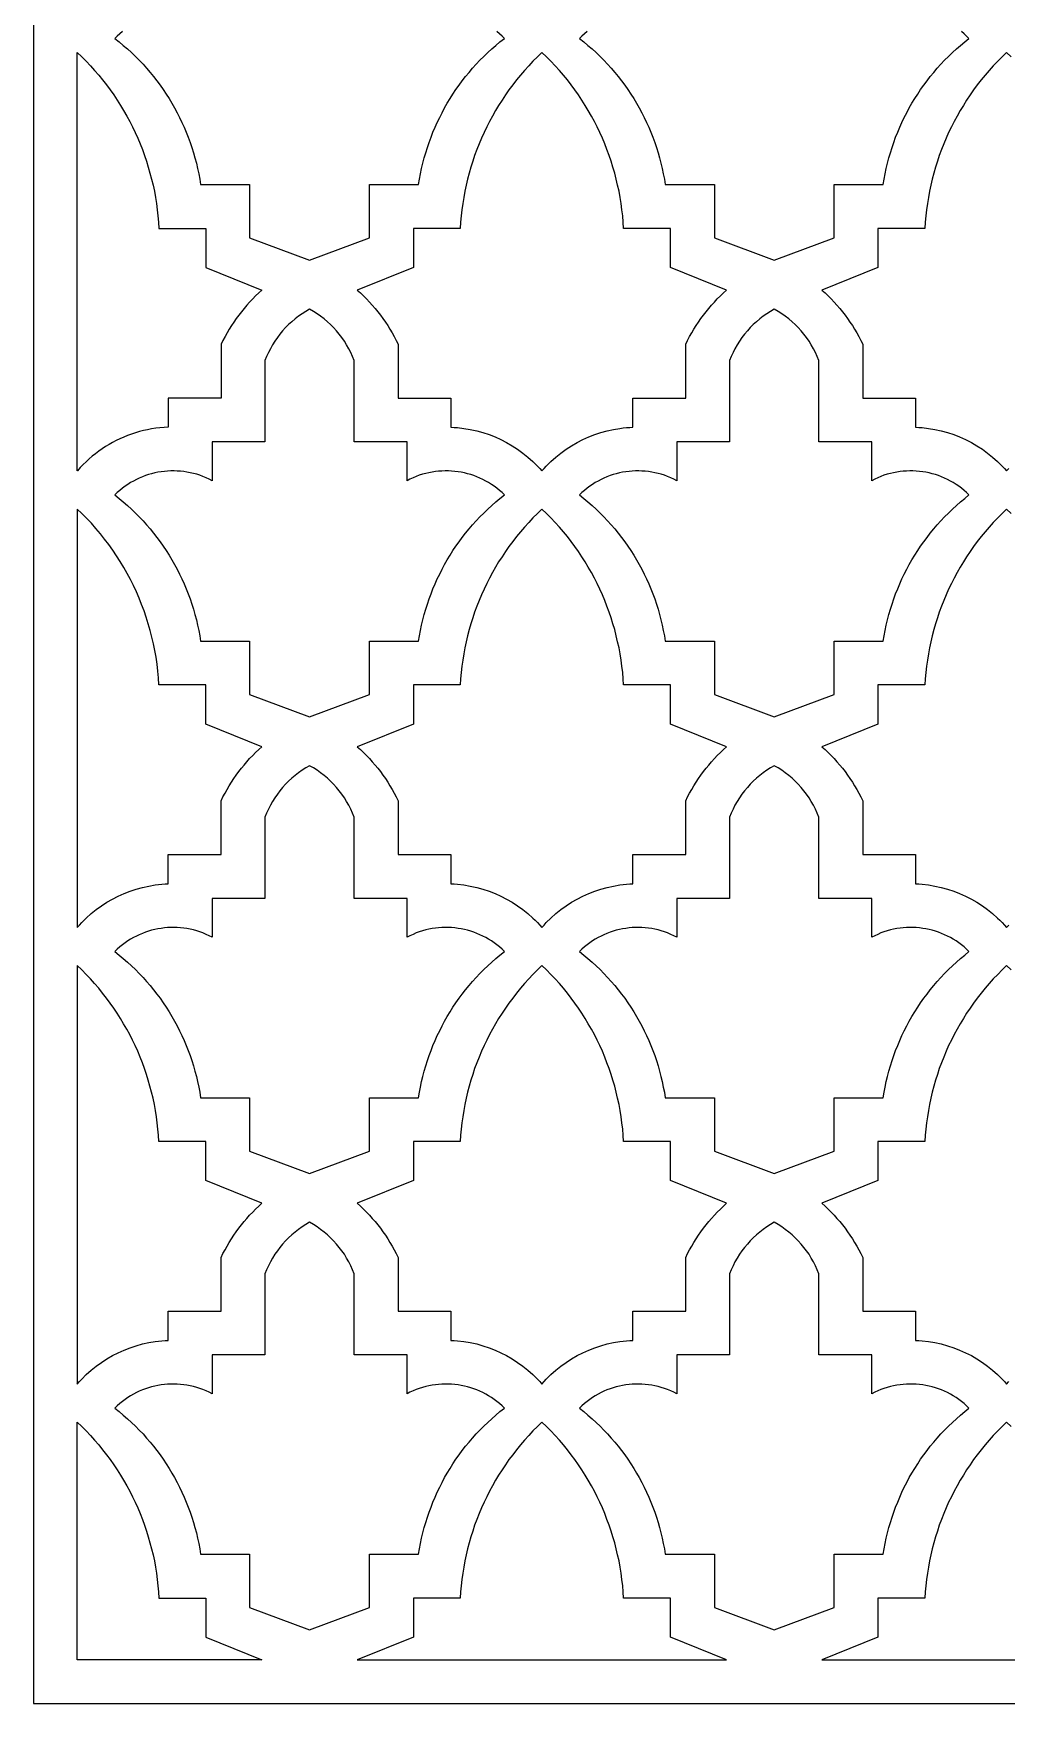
# Model space of a CAD drawing. Extents: x -87 to 87, y -146 to 146.
# Drawn here: x -86.5 to 0, y -145.8 to 2.7 of the extents above; entities that cross this region are included whole.
import ezdxf

# ---------------------------------------------------------------- set-up
doc = ezdxf.new("R2010")
doc.units = 0
doc.layers.get('0').update_dxf_attribs({"linetype": 'CONTINUOUS'})
doc.layers.add('COUCHE_1', color=18, linetype='CONTINUOUS')

msp = doc.modelspace()

# ---------------------------------------------------------------- linework, layer by layer
msp.add_lwpolyline([(-86.5, -145.85), (86.5, -145.85), (86.5, 145.85), (-86.5, 145.85)], close=True)
at = {"layer": 'COUCHE_1'}
for points in [[(-78.59, 2.86), (-78.83, 2.67), (-79.05, 2.47), (-79.27, 2.26), (-78.88, 1.95), (-78.51, 1.64), (-78.14, 1.32), (-77.78, 0.99), (-77.44, 0.65), (-77.1, 0.31), (-76.76, -0.04), (-76.44, -0.4), (-76.13, -0.77), (-75.82, -1.14), (-75.53, -1.52), (-75.24, -1.9), (-74.97, -2.3), (-74.7, -2.7), (-74.44, -3.1), (-74.2, -3.51), (-73.96, -3.93), (-73.73, -4.35), (-73.51, -4.78), (-73.31, -5.21), (-73.11, -5.65), (-72.92, -6.09), (-72.74, -6.54), (-72.58, -6.99), (-72.42, -7.45), (-72.28, -7.91), (-72.14, -8.37), (-72.02, -8.84), (-71.91, -9.31), (-71.81, -9.79), (-71.72, -10.27), (-71.64, -10.75), (-67.28, -10.75), (-67.28, -15.49), (-61.95, -17.48), (-56.63, -15.49), (-56.63, -10.75), (-52.27, -10.75), (-52.19, -10.27), (-52.1, -9.79), (-52, -9.31), (-51.89, -8.84), (-51.76, -8.37), (-51.63, -7.91), (-51.48, -7.45), (-51.33, -6.99), (-51.16, -6.54), (-50.99, -6.09), (-50.8, -5.65), (-50.6, -5.21), (-50.39, -4.78), (-50.18, -4.35), (-49.95, -3.93), (-49.71, -3.51), (-49.46, -3.1), (-49.21, -2.7), (-48.94, -2.3), (-48.66, -1.9), (-48.38, -1.52), (-48.08, -1.14), (-47.78, -0.77), (-47.46, -0.4), (-47.14, -0.04), (-46.81, 0.31), (-46.47, 0.65), (-46.12, 0.99), (-45.76, 1.32), (-45.4, 1.64), (-45.03, 1.95), (-44.64, 2.26), (-44.85, 2.47), (-45.08, 2.67), (-45.31, 2.86)], [(-37.29, 2.86), (-37.52, 2.67), (-37.75, 2.47), (-37.97, 2.26), (-37.58, 1.95), (-37.21, 1.64), (-36.84, 1.32), (-36.48, 0.99), (-36.13, 0.65), (-35.79, 0.31), (-35.46, -0.04), (-35.14, -0.4), (-34.83, -0.77), (-34.52, -1.14), (-34.23, -1.52), (-33.94, -1.9), (-33.67, -2.3), (-33.4, -2.7), (-33.14, -3.1), (-32.89, -3.51), (-32.66, -3.93), (-32.43, -4.35), (-32.21, -4.78), (-32, -5.21), (-31.81, -5.65), (-31.62, -6.09), (-31.44, -6.54), (-31.28, -6.99), (-31.12, -7.45), (-30.98, -7.91), (-30.84, -8.37), (-30.72, -8.84), (-30.61, -9.31), (-30.51, -9.79), (-30.42, -10.27), (-30.34, -10.75), (-25.97, -10.75), (-25.97, -15.49), (-20.65, -17.48), (-15.33, -15.49), (-15.33, -10.75), (-10.96, -10.75), (-10.89, -10.27), (-10.8, -9.79), (-10.7, -9.31), (-10.58, -8.84), (-10.46, -8.37), (-10.33, -7.91), (-10.18, -7.45), (-10.03, -6.99), (-9.86, -6.54), (-9.68, -6.09), (-9.5, -5.65), (-9.3, -5.21), (-9.09, -4.78), (-8.87, -4.35), (-8.65, -3.93), (-8.41, -3.51), (-8.16, -3.1), (-7.9, -2.7), (-7.64, -2.3), (-7.36, -1.9), (-7.07, -1.52), (-6.78, -1.14), (-6.48, -0.77), (-6.16, -0.4), (-5.84, -0.04), (-5.51, 0.31), (-5.17, 0.65), (-4.82, 0.99), (-4.46, 1.32), (-4.1, 1.64), (-3.72, 1.95), (-3.34, 2.26), (-3.55, 2.47), (-3.78, 2.67), (-4.01, 2.86)], [(0.4, 0.62), (0, 1.01), (-0.4, 0.62), (-0.79, 0.22), (-1.18, -0.18), (-1.55, -0.59), (-1.91, -1.01), (-2.26, -1.44), (-2.6, -1.88), (-2.93, -2.32), (-3.24, -2.77), (-3.55, -3.23), (-3.84, -3.7), (-4.13, -4.17), (-4.4, -4.65), (-4.66, -5.13), (-4.91, -5.62), (-5.15, -6.12), (-5.37, -6.62), (-5.58, -7.12), (-5.79, -7.63), (-5.98, -8.15), (-6.15, -8.67), (-6.32, -9.2), (-6.47, -9.73), (-6.61, -10.26), (-6.74, -10.8), (-6.85, -11.34), (-6.95, -11.88), (-7.04, -12.43), (-7.12, -12.98), (-7.18, -13.53), (-7.23, -14.09), (-7.26, -14.64), (-11.43, -14.64), (-11.43, -18.12), (-16.41, -20.13), (-16.13, -20.38), (-15.86, -20.65), (-15.59, -20.91), (-15.33, -21.19), (-15.08, -21.47), (-14.83, -21.76), (-14.59, -22.05), (-14.36, -22.35), (-14.13, -22.66), (-13.92, -22.97), (-13.71, -23.29), (-13.51, -23.61), (-13.32, -23.94), (-13.13, -24.27), (-12.96, -24.6), (-12.79, -24.95), (-12.79, -29.73), (-8.1, -29.73), (-8.1, -32.32), (-7.8, -32.34), (-7.51, -32.36), (-6.94, -32.43), (-6.37, -32.52), (-5.8, -32.65), (-5.25, -32.8), (-4.7, -32.98), (-4.17, -33.19), (-3.64, -33.42), (-3.13, -33.69), (-2.64, -33.97), (-2.15, -34.29), (-1.69, -34.62), (-1.24, -34.99), (-0.81, -35.37), (-0.6, -35.57), (-0.39, -35.78), (-0.19, -35.99), (0, -36.21), (0.19, -35.99)], [(0.4, -39.99), (0, -39.6), (-0.4, -39.99), (-0.79, -40.38), (-1.18, -40.79), (-1.55, -41.2), (-1.91, -41.62), (-2.26, -42.05), (-2.6, -42.49), (-2.93, -42.93), (-3.24, -43.38), (-3.55, -43.84), (-3.84, -44.31), (-4.13, -44.78), (-4.4, -45.26), (-4.66, -45.74), (-4.91, -46.23), (-5.15, -46.72), (-5.37, -47.23), (-5.58, -47.73), (-5.79, -48.24), (-5.98, -48.76), (-6.15, -49.28), (-6.32, -49.81), (-6.47, -50.33), (-6.61, -50.87), (-6.74, -51.41), (-6.85, -51.95), (-6.95, -52.49), (-7.04, -53.04), (-7.12, -53.59), (-7.18, -54.14), (-7.23, -54.7), (-7.26, -55.25), (-11.43, -55.25), (-11.43, -58.73), (-16.41, -60.74), (-16.13, -60.99), (-15.86, -61.25), (-15.59, -61.52), (-15.33, -61.8), (-15.08, -62.08), (-14.83, -62.37), (-14.59, -62.66), (-14.36, -62.96), (-14.13, -63.27), (-13.92, -63.58), (-13.71, -63.9), (-13.51, -64.22), (-13.32, -64.54), (-13.13, -64.88), (-12.96, -65.21), (-12.79, -65.55), (-12.79, -70.34), (-8.1, -70.34), (-8.1, -72.93), (-7.8, -72.94), (-7.51, -72.97), (-6.94, -73.03), (-6.37, -73.13), (-5.8, -73.26), (-5.25, -73.41), (-4.7, -73.59), (-4.17, -73.8), (-3.64, -74.03), (-3.13, -74.29), (-2.64, -74.58), (-2.15, -74.9), (-1.69, -75.23), (-1.24, -75.59), (-0.81, -75.98), (-0.6, -76.18), (-0.39, -76.39), (-0.19, -76.6), (0, -76.82), (0.19, -76.6)], [(0.4, -80.6), (0, -80.21), (-0.4, -80.6), (-0.79, -80.99), (-1.18, -81.4), (-1.55, -81.81), (-1.91, -82.23), (-2.26, -82.66), (-2.6, -83.1), (-2.93, -83.54), (-3.24, -83.99), (-3.55, -84.45), (-3.84, -84.91), (-4.13, -85.39), (-4.4, -85.86), (-4.66, -86.35), (-4.91, -86.84), (-5.15, -87.33), (-5.37, -87.83), (-5.58, -88.34), (-5.79, -88.85), (-5.98, -89.37), (-6.15, -89.89), (-6.32, -90.41), (-6.47, -90.94), (-6.61, -91.48), (-6.74, -92.01), (-6.85, -92.55), (-6.95, -93.1), (-7.04, -93.65), (-7.12, -94.2), (-7.18, -94.75), (-7.23, -95.3), (-7.26, -95.86), (-11.43, -95.86), (-11.43, -99.33), (-16.41, -101.34), (-16.13, -101.6), (-15.86, -101.86), (-15.59, -102.13), (-15.33, -102.41), (-15.08, -102.69), (-14.83, -102.98), (-14.59, -103.27), (-14.36, -103.57), (-14.13, -103.88), (-13.92, -104.19), (-13.71, -104.5), (-13.51, -104.83), (-13.32, -105.15), (-13.13, -105.49), (-12.96, -105.82), (-12.79, -106.16), (-12.79, -110.94), (-8.1, -110.94), (-8.1, -113.54), (-7.8, -113.55), (-7.51, -113.58), (-6.94, -113.64), (-6.37, -113.74), (-5.8, -113.86), (-5.25, -114.02), (-4.7, -114.2), (-4.17, -114.41), (-3.64, -114.64), (-3.13, -114.9), (-2.64, -115.19), (-2.15, -115.5), (-1.69, -115.84), (-1.24, -116.2), (-0.81, -116.59), (-0.6, -116.79), (-0.39, -117), (-0.19, -117.21), (0, -117.43), (0.19, -117.21)], [(0.4, -121.21), (0, -120.82), (-0.4, -121.21), (-0.79, -121.6), (-1.18, -122.01), (-1.55, -122.42), (-1.91, -122.84), (-2.26, -123.27), (-2.6, -123.71), (-2.93, -124.15), (-3.24, -124.6), (-3.55, -125.06), (-3.84, -125.52), (-4.13, -125.99), (-4.4, -126.47), (-4.66, -126.96), (-4.91, -127.45), (-5.15, -127.94), (-5.37, -128.44), (-5.58, -128.95), (-5.79, -129.46), (-5.98, -129.98), (-6.15, -130.5), (-6.32, -131.02), (-6.47, -131.55), (-6.61, -132.09), (-6.74, -132.62), (-6.85, -133.16), (-6.95, -133.71), (-7.04, -134.25), (-7.12, -134.8), (-7.18, -135.36), (-7.23, -135.91), (-7.26, -136.47), (-11.43, -136.47), (-11.43, -139.94), (-16.41, -141.95), (16.41, -141.95)]]:
    msp.add_lwpolyline(points, dxfattribs=at)
for points in [[(-82.6, 1.01), (-82.6, 1.01), (-82.2, 0.62), (-81.81, 0.22), (-81.43, -0.18), (-81.06, -0.59), (-80.7, -1.01), (-80.35, -1.44), (-80.01, -1.88), (-79.68, -2.32), (-79.36, -2.77), (-79.06, -3.23), (-78.76, -3.7), (-78.48, -4.17), (-78.21, -4.65), (-77.94, -5.13), (-77.7, -5.62), (-77.46, -6.12), (-77.23, -6.62), (-77.02, -7.12), (-76.82, -7.63), (-76.63, -8.15), (-76.45, -8.67), (-76.29, -9.2), (-76.14, -9.73), (-76, -10.26), (-75.87, -10.8), (-75.75, -11.34), (-75.65, -11.88), (-75.56, -12.43), (-75.49, -12.98), (-75.43, -13.53), (-75.38, -14.09), (-75.34, -14.64), (-71.17, -14.64), (-71.17, -18.12), (-66.19, -20.13), (-66.47, -20.38), (-66.75, -20.65), (-67.01, -20.91), (-67.28, -21.19), (-67.53, -21.47), (-67.78, -21.76), (-68.01, -22.05), (-68.25, -22.35), (-68.47, -22.66), (-68.69, -22.97), (-68.9, -23.29), (-69.1, -23.61), (-69.29, -23.94), (-69.47, -24.27), (-69.65, -24.6), (-69.82, -24.95), (-69.82, -29.73), (-74.51, -29.73), (-74.51, -32.32), (-74.89, -32.34), (-75.26, -32.37), (-75.63, -32.42), (-76, -32.48), (-76.36, -32.55), (-76.73, -32.63), (-77.08, -32.72), (-77.44, -32.82), (-77.79, -32.94), (-78.13, -33.07), (-78.47, -33.2), (-78.81, -33.35), (-79.14, -33.51), (-79.46, -33.68), (-79.78, -33.86), (-80.09, -34.05), (-80.4, -34.25), (-80.7, -34.46), (-80.99, -34.68), (-81.28, -34.91), (-81.55, -35.15), (-81.82, -35.4), (-82.09, -35.65), (-82.34, -35.92), (-82.59, -36.19), (-82.6, -36.21), (-82.6, 1.01)], [(-49.4, -32.32), (-49.11, -32.34), (-48.82, -32.36), (-48.24, -32.43), (-47.67, -32.52), (-47.1, -32.65), (-46.55, -32.8), (-46, -32.98), (-45.47, -33.19), (-44.95, -33.42), (-44.44, -33.69), (-43.94, -33.97), (-43.46, -34.29), (-42.99, -34.62), (-42.54, -34.99), (-42.11, -35.37), (-41.9, -35.57), (-41.7, -35.78), (-41.5, -35.99), (-41.3, -36.21), (-41.11, -35.99), (-40.91, -35.78), (-40.5, -35.37), (-40.06, -34.99), (-39.61, -34.62), (-39.15, -34.29), (-38.67, -33.97), (-38.17, -33.69), (-37.66, -33.42), (-37.14, -33.19), (-36.6, -32.98), (-36.06, -32.8), (-35.5, -32.65), (-34.94, -32.52), (-34.37, -32.43), (-34.08, -32.39), (-33.79, -32.36), (-33.5, -32.34), (-33.21, -32.32), (-33.21, -29.73), (-28.51, -29.73), (-28.51, -24.95), (-28.35, -24.6), (-28.17, -24.27), (-27.99, -23.94), (-27.79, -23.61), (-27.59, -23.29), (-27.38, -22.97), (-27.17, -22.66), (-26.94, -22.35), (-26.71, -22.05), (-26.47, -21.76), (-26.23, -21.47), (-25.97, -21.19), (-25.71, -20.91), (-25.44, -20.65), (-25.17, -20.38), (-24.89, -20.13), (-29.87, -18.12), (-29.87, -14.64), (-34.04, -14.64), (-34.07, -14.09), (-34.12, -13.53), (-34.19, -12.98), (-34.26, -12.43), (-34.35, -11.88), (-34.45, -11.34), (-34.57, -10.8), (-34.69, -10.26), (-34.83, -9.73), (-34.99, -9.2), (-35.15, -8.67), (-35.33, -8.15), (-35.52, -7.63), (-35.72, -7.12), (-35.93, -6.62), (-36.16, -6.12), (-36.39, -5.62), (-36.64, -5.13), (-36.9, -4.65), (-37.18, -4.17), (-37.46, -3.7), (-37.75, -3.23), (-38.06, -2.77), (-38.38, -2.32), (-38.7, -1.88), (-39.04, -1.44), (-39.39, -1.01), (-39.75, -0.59), (-40.13, -0.18), (-40.51, 0.22), (-40.9, 0.62), (-41.3, 1.01), (-41.7, 0.62), (-42.1, 0.22), (-42.48, -0.18), (-42.85, -0.59), (-43.21, -1.01), (-43.56, -1.44), (-43.9, -1.88), (-44.23, -2.32), (-44.55, -2.77), (-44.85, -3.23), (-45.15, -3.7), (-45.43, -4.17), (-45.7, -4.65), (-45.96, -5.13), (-46.21, -5.62), (-46.45, -6.12), (-46.67, -6.62), (-46.89, -7.12), (-47.09, -7.63), (-47.28, -8.15), (-47.45, -8.67), (-47.62, -9.2), (-47.77, -9.73), (-47.91, -10.26), (-48.04, -10.8), (-48.15, -11.34), (-48.25, -11.88), (-48.34, -12.43), (-48.42, -12.98), (-48.48, -13.53), (-48.53, -14.09), (-48.57, -14.64), (-52.73, -14.64), (-52.73, -18.12), (-57.72, -20.13), (-57.43, -20.38), (-57.16, -20.65), (-56.89, -20.91), (-56.63, -21.19), (-56.38, -21.47), (-56.13, -21.76), (-55.89, -22.05), (-55.66, -22.35), (-55.44, -22.66), (-55.22, -22.97), (-55.01, -23.29), (-54.81, -23.61), (-54.62, -23.94), (-54.43, -24.27), (-54.26, -24.6), (-54.09, -24.95), (-54.09, -29.73), (-49.4, -29.73)], [(-71.64, -51.36), (-67.28, -51.36), (-67.28, -56.1), (-61.95, -58.09), (-56.63, -56.1), (-56.63, -51.36), (-52.27, -51.36), (-52.19, -50.88), (-52.1, -50.4), (-52, -49.92), (-51.89, -49.45), (-51.76, -48.98), (-51.63, -48.52), (-51.48, -48.06), (-51.33, -47.6), (-51.16, -47.15), (-50.99, -46.7), (-50.8, -46.26), (-50.6, -45.82), (-50.39, -45.39), (-50.18, -44.96), (-49.95, -44.54), (-49.71, -44.12), (-49.46, -43.71), (-49.21, -43.3), (-48.94, -42.91), (-48.66, -42.51), (-48.38, -42.13), (-48.08, -41.75), (-47.78, -41.37), (-47.46, -41.01), (-47.14, -40.65), (-46.81, -40.3), (-46.47, -39.96), (-46.12, -39.62), (-45.76, -39.29), (-45.4, -38.97), (-45.03, -38.66), (-44.64, -38.35), (-44.85, -38.14), (-45.08, -37.94), (-45.31, -37.75), (-45.55, -37.58), (-45.79, -37.41), (-46.04, -37.25), (-46.3, -37.11), (-46.56, -36.97), (-46.82, -36.85), (-47.09, -36.74), (-47.36, -36.63), (-47.63, -36.54), (-47.91, -36.46), (-48.19, -36.39), (-48.47, -36.33), (-48.76, -36.29), (-49.04, -36.25), (-49.33, -36.23), (-49.62, -36.21), (-49.91, -36.21), (-50.2, -36.22), (-50.49, -36.24), (-50.77, -36.27), (-51.06, -36.31), (-51.35, -36.37), (-51.63, -36.44), (-51.92, -36.51), (-52.2, -36.6), (-52.48, -36.7), (-52.75, -36.82), (-53.03, -36.94), (-53.29, -37.08), (-53.29, -33.62), (-57.99, -33.62), (-57.99, -26.4), (-58.13, -26.04), (-58.29, -25.69), (-58.47, -25.34), (-58.66, -25), (-58.86, -24.68), (-59.08, -24.36), (-59.31, -24.05), (-59.56, -23.76), (-59.82, -23.47), (-60.09, -23.2), (-60.37, -22.94), (-60.67, -22.69), (-60.97, -22.45), (-61.29, -22.23), (-61.62, -22.02), (-61.95, -21.83), (-62.29, -22.02), (-62.62, -22.23), (-62.93, -22.45), (-63.24, -22.69), (-63.54, -22.94), (-63.82, -23.2), (-64.09, -23.47), (-64.35, -23.76), (-64.59, -24.05), (-64.82, -24.36), (-65.04, -24.68), (-65.25, -25), (-65.44, -25.34), (-65.61, -25.69), (-65.77, -26.04), (-65.92, -26.4), (-65.92, -33.62), (-70.61, -33.62), (-70.61, -37.08), (-70.88, -36.94), (-71.15, -36.82), (-71.43, -36.7), (-71.71, -36.6), (-71.99, -36.51), (-72.27, -36.44), (-72.56, -36.37), (-72.85, -36.31), (-73.13, -36.27), (-73.42, -36.24), (-73.71, -36.22), (-74, -36.21), (-74.29, -36.21), (-74.58, -36.23), (-74.86, -36.25), (-75.15, -36.29), (-75.43, -36.33), (-75.72, -36.39), (-76, -36.46), (-76.27, -36.54), (-76.55, -36.63), (-76.82, -36.74), (-77.09, -36.85), (-77.35, -36.97), (-77.61, -37.11), (-77.86, -37.25), (-78.11, -37.41), (-78.36, -37.58), (-78.59, -37.75), (-78.83, -37.94), (-79.05, -38.14), (-79.27, -38.35), (-78.88, -38.66), (-78.51, -38.97), (-78.14, -39.29), (-77.78, -39.62), (-77.44, -39.96), (-77.1, -40.3), (-76.76, -40.65), (-76.44, -41.01), (-76.13, -41.37), (-75.82, -41.75), (-75.53, -42.13), (-75.24, -42.51), (-74.97, -42.91), (-74.7, -43.3), (-74.44, -43.71), (-74.2, -44.12), (-73.96, -44.54), (-73.73, -44.96), (-73.51, -45.39), (-73.31, -45.82), (-73.11, -46.26), (-72.92, -46.7), (-72.74, -47.15), (-72.58, -47.6), (-72.42, -48.06), (-72.28, -48.52), (-72.14, -48.98), (-72.02, -49.45), (-71.91, -49.92), (-71.81, -50.4), (-71.72, -50.88)], [(-30.34, -51.36), (-25.97, -51.36), (-25.97, -56.1), (-20.65, -58.09), (-15.33, -56.1), (-15.33, -51.36), (-10.96, -51.36), (-10.89, -50.88), (-10.8, -50.4), (-10.7, -49.92), (-10.58, -49.45), (-10.46, -48.98), (-10.33, -48.52), (-10.18, -48.06), (-10.03, -47.6), (-9.86, -47.15), (-9.68, -46.7), (-9.5, -46.26), (-9.3, -45.82), (-9.09, -45.39), (-8.87, -44.96), (-8.65, -44.54), (-8.41, -44.12), (-8.16, -43.71), (-7.9, -43.3), (-7.64, -42.91), (-7.36, -42.51), (-7.07, -42.13), (-6.78, -41.75), (-6.48, -41.37), (-6.16, -41.01), (-5.84, -40.65), (-5.51, -40.3), (-5.17, -39.96), (-4.82, -39.62), (-4.46, -39.29), (-4.1, -38.97), (-3.72, -38.66), (-3.34, -38.35), (-3.55, -38.14), (-3.78, -37.94), (-4.01, -37.75), (-4.25, -37.58), (-4.49, -37.41), (-4.74, -37.25), (-4.99, -37.11), (-5.25, -36.97), (-5.52, -36.85), (-5.78, -36.74), (-6.06, -36.63), (-6.33, -36.54), (-6.61, -36.46), (-6.89, -36.39), (-7.17, -36.33), (-7.45, -36.29), (-7.74, -36.25), (-8.03, -36.23), (-8.32, -36.21), (-8.61, -36.21), (-8.89, -36.22), (-9.18, -36.24), (-9.47, -36.27), (-9.76, -36.31), (-10.05, -36.37), (-10.33, -36.44), (-10.61, -36.51), (-10.9, -36.6), (-11.17, -36.7), (-11.45, -36.82), (-11.72, -36.94), (-11.99, -37.08), (-11.99, -33.62), (-16.68, -33.62), (-16.68, -26.4), (-16.83, -26.04), (-16.99, -25.69), (-17.17, -25.34), (-17.36, -25), (-17.56, -24.68), (-17.78, -24.36), (-18.01, -24.05), (-18.26, -23.76), (-18.52, -23.47), (-18.79, -23.2), (-19.07, -22.94), (-19.36, -22.69), (-19.67, -22.45), (-19.99, -22.23), (-20.31, -22.02), (-20.65, -21.83), (-20.99, -22.02), (-21.32, -22.23), (-21.63, -22.45), (-21.94, -22.69), (-22.23, -22.94), (-22.52, -23.2), (-22.79, -23.47), (-23.04, -23.76), (-23.29, -24.05), (-23.52, -24.36), (-23.74, -24.68), (-23.95, -25), (-24.14, -25.34), (-24.31, -25.69), (-24.47, -26.04), (-24.62, -26.4), (-24.62, -33.62), (-29.31, -33.62), (-29.31, -37.08), (-29.58, -36.94), (-29.85, -36.82), (-30.13, -36.7), (-30.41, -36.6), (-30.69, -36.51), (-30.97, -36.44), (-31.26, -36.37), (-31.54, -36.31), (-31.83, -36.27), (-32.12, -36.24), (-32.41, -36.22), (-32.7, -36.21), (-32.99, -36.21), (-33.27, -36.23), (-33.56, -36.25), (-33.85, -36.29), (-34.13, -36.33), (-34.41, -36.39), (-34.69, -36.46), (-34.97, -36.54), (-35.25, -36.63), (-35.52, -36.74), (-35.79, -36.85), (-36.05, -36.97), (-36.31, -37.11), (-36.56, -37.25), (-36.81, -37.41), (-37.05, -37.58), (-37.29, -37.75), (-37.52, -37.94), (-37.75, -38.14), (-37.97, -38.35), (-37.58, -38.66), (-37.21, -38.97), (-36.84, -39.29), (-36.48, -39.62), (-36.13, -39.96), (-35.79, -40.3), (-35.46, -40.65), (-35.14, -41.01), (-34.83, -41.37), (-34.52, -41.75), (-34.23, -42.13), (-33.94, -42.51), (-33.67, -42.91), (-33.4, -43.3), (-33.14, -43.71), (-32.89, -44.12), (-32.66, -44.54), (-32.43, -44.96), (-32.21, -45.39), (-32, -45.82), (-31.81, -46.26), (-31.62, -46.7), (-31.44, -47.15), (-31.28, -47.6), (-31.12, -48.06), (-30.98, -48.52), (-30.84, -48.98), (-30.72, -49.45), (-30.61, -49.92), (-30.51, -50.4), (-30.42, -50.88)], [(-82.6, -76.82), (-82.41, -76.6), (-82.21, -76.39), (-81.8, -75.98), (-81.37, -75.59), (-80.92, -75.23), (-80.45, -74.9), (-79.97, -74.58), (-79.47, -74.29), (-78.96, -74.03), (-78.44, -73.8), (-77.9, -73.59), (-77.36, -73.41), (-76.8, -73.26), (-76.24, -73.13), (-75.67, -73.03), (-75.38, -73), (-75.09, -72.97), (-74.8, -72.94), (-74.51, -72.93), (-74.51, -70.34), (-69.82, -70.34), (-69.82, -65.55), (-69.65, -65.21), (-69.47, -64.88), (-69.29, -64.54), (-69.1, -64.22), (-68.9, -63.9), (-68.69, -63.58), (-68.47, -63.27), (-68.25, -62.96), (-68.01, -62.66), (-67.78, -62.37), (-67.53, -62.08), (-67.28, -61.8), (-67.01, -61.52), (-66.75, -61.25), (-66.47, -60.99), (-66.19, -60.74), (-71.17, -58.73), (-71.17, -55.25), (-75.34, -55.25), (-75.38, -54.63), (-75.44, -54.02), (-75.51, -53.4), (-75.6, -52.79), (-75.71, -52.19), (-75.83, -51.59), (-75.97, -50.99), (-76.12, -50.4), (-76.29, -49.81), (-76.47, -49.23), (-76.67, -48.65), (-76.88, -48.08), (-77.11, -47.52), (-77.35, -46.96), (-77.61, -46.41), (-77.88, -45.86), (-78.17, -45.33), (-78.47, -44.8), (-78.78, -44.28), (-79.11, -43.76), (-79.45, -43.26), (-79.8, -42.76), (-80.17, -42.27), (-80.55, -41.8), (-80.95, -41.33), (-81.35, -40.87), (-81.77, -40.42), (-82.2, -39.99), (-82.6, -39.6)], [(-49.4, -72.93), (-49.11, -72.94), (-48.82, -72.97), (-48.24, -73.03), (-47.67, -73.13), (-47.1, -73.26), (-46.55, -73.41), (-46, -73.59), (-45.47, -73.8), (-44.95, -74.03), (-44.44, -74.29), (-43.94, -74.58), (-43.46, -74.9), (-42.99, -75.23), (-42.54, -75.59), (-42.11, -75.98), (-41.9, -76.18), (-41.7, -76.39), (-41.5, -76.6), (-41.3, -76.82), (-41.11, -76.6), (-40.91, -76.39), (-40.5, -75.98), (-40.06, -75.59), (-39.61, -75.23), (-39.15, -74.9), (-38.67, -74.58), (-38.17, -74.29), (-37.66, -74.03), (-37.14, -73.8), (-36.6, -73.59), (-36.06, -73.41), (-35.5, -73.26), (-34.94, -73.13), (-34.37, -73.03), (-34.08, -73), (-33.79, -72.97), (-33.5, -72.94), (-33.21, -72.93), (-33.21, -70.34), (-28.51, -70.34), (-28.51, -65.55), (-28.35, -65.21), (-28.17, -64.88), (-27.99, -64.54), (-27.79, -64.22), (-27.59, -63.9), (-27.38, -63.58), (-27.17, -63.27), (-26.94, -62.96), (-26.71, -62.66), (-26.47, -62.37), (-26.23, -62.08), (-25.97, -61.8), (-25.71, -61.52), (-25.44, -61.25), (-25.17, -60.99), (-24.89, -60.74), (-29.87, -58.73), (-29.87, -55.25), (-34.04, -55.25), (-34.07, -54.7), (-34.12, -54.14), (-34.19, -53.59), (-34.26, -53.04), (-34.35, -52.49), (-34.45, -51.95), (-34.57, -51.41), (-34.69, -50.87), (-34.83, -50.33), (-34.99, -49.81), (-35.15, -49.28), (-35.33, -48.76), (-35.52, -48.24), (-35.72, -47.73), (-35.93, -47.23), (-36.16, -46.72), (-36.39, -46.23), (-36.64, -45.74), (-36.9, -45.26), (-37.18, -44.78), (-37.46, -44.31), (-37.75, -43.84), (-38.06, -43.38), (-38.38, -42.93), (-38.7, -42.49), (-39.04, -42.05), (-39.39, -41.62), (-39.75, -41.2), (-40.13, -40.79), (-40.51, -40.38), (-40.9, -39.99), (-41.3, -39.6), (-41.7, -39.99), (-42.1, -40.38), (-42.48, -40.79), (-42.85, -41.2), (-43.21, -41.62), (-43.56, -42.05), (-43.9, -42.49), (-44.23, -42.93), (-44.55, -43.38), (-44.85, -43.84), (-45.15, -44.31), (-45.43, -44.78), (-45.7, -45.26), (-45.96, -45.74), (-46.21, -46.23), (-46.45, -46.72), (-46.67, -47.23), (-46.89, -47.73), (-47.09, -48.24), (-47.28, -48.76), (-47.45, -49.28), (-47.62, -49.81), (-47.77, -50.33), (-47.91, -50.87), (-48.04, -51.41), (-48.15, -51.95), (-48.25, -52.49), (-48.34, -53.04), (-48.42, -53.59), (-48.48, -54.14), (-48.53, -54.7), (-48.57, -55.25), (-52.73, -55.25), (-52.73, -58.73), (-57.72, -60.74), (-57.43, -60.99), (-57.16, -61.25), (-56.89, -61.52), (-56.63, -61.8), (-56.38, -62.08), (-56.13, -62.37), (-55.89, -62.66), (-55.66, -62.96), (-55.44, -63.27), (-55.22, -63.58), (-55.01, -63.9), (-54.81, -64.22), (-54.62, -64.54), (-54.43, -64.88), (-54.26, -65.21), (-54.09, -65.55), (-54.09, -70.34), (-49.4, -70.34)], [(-71.64, -91.97), (-67.28, -91.97), (-67.28, -96.7), (-61.95, -98.7), (-56.63, -96.7), (-56.63, -91.97), (-52.27, -91.97), (-52.19, -91.48), (-52.1, -91.01), (-52, -90.53), (-51.89, -90.06), (-51.76, -89.59), (-51.63, -89.13), (-51.48, -88.66), (-51.33, -88.21), (-51.16, -87.76), (-50.99, -87.31), (-50.8, -86.87), (-50.6, -86.43), (-50.39, -86), (-50.18, -85.57), (-49.95, -85.15), (-49.71, -84.73), (-49.46, -84.32), (-49.21, -83.91), (-48.94, -83.51), (-48.66, -83.12), (-48.38, -82.74), (-48.08, -82.36), (-47.78, -81.98), (-47.46, -81.62), (-47.14, -81.26), (-46.81, -80.91), (-46.47, -80.56), (-46.12, -80.23), (-45.76, -79.9), (-45.4, -79.58), (-45.03, -79.27), (-44.64, -78.96), (-44.85, -78.75), (-45.08, -78.55), (-45.31, -78.36), (-45.55, -78.18), (-45.79, -78.02), (-46.04, -77.86), (-46.3, -77.72), (-46.56, -77.58), (-46.82, -77.46), (-47.09, -77.34), (-47.36, -77.24), (-47.63, -77.15), (-47.91, -77.07), (-48.19, -77), (-48.47, -76.94), (-48.76, -76.9), (-49.04, -76.86), (-49.33, -76.83), (-49.62, -76.82), (-49.91, -76.82), (-50.2, -76.83), (-50.49, -76.85), (-50.77, -76.88), (-51.06, -76.92), (-51.35, -76.98), (-51.63, -77.04), (-51.92, -77.12), (-52.2, -77.21), (-52.48, -77.31), (-52.75, -77.43), (-53.03, -77.55), (-53.29, -77.69), (-53.29, -74.23), (-57.99, -74.23), (-57.99, -67.01), (-58.13, -66.65), (-58.29, -66.29), (-58.47, -65.95), (-58.66, -65.61), (-58.86, -65.29), (-59.08, -64.97), (-59.31, -64.66), (-59.56, -64.37), (-59.82, -64.08), (-60.09, -63.81), (-60.37, -63.55), (-60.67, -63.3), (-60.97, -63.06), (-61.29, -62.84), (-61.62, -62.63), (-61.95, -62.44), (-62.29, -62.63), (-62.62, -62.84), (-62.93, -63.06), (-63.24, -63.3), (-63.54, -63.55), (-63.82, -63.81), (-64.09, -64.08), (-64.35, -64.37), (-64.59, -64.66), (-64.82, -64.97), (-65.04, -65.29), (-65.25, -65.61), (-65.44, -65.95), (-65.61, -66.29), (-65.77, -66.65), (-65.92, -67.01), (-65.92, -74.23), (-70.61, -74.23), (-70.61, -77.69), (-70.88, -77.55), (-71.15, -77.43), (-71.43, -77.31), (-71.71, -77.21), (-71.99, -77.12), (-72.27, -77.04), (-72.56, -76.98), (-72.85, -76.92), (-73.13, -76.88), (-73.42, -76.85), (-73.71, -76.83), (-74, -76.82), (-74.29, -76.82), (-74.58, -76.83), (-74.86, -76.86), (-75.15, -76.9), (-75.43, -76.94), (-75.72, -77), (-76, -77.07), (-76.27, -77.15), (-76.55, -77.24), (-76.82, -77.34), (-77.09, -77.46), (-77.35, -77.58), (-77.61, -77.72), (-77.86, -77.86), (-78.11, -78.02), (-78.36, -78.18), (-78.59, -78.36), (-78.83, -78.55), (-79.05, -78.75), (-79.27, -78.96), (-78.88, -79.27), (-78.51, -79.58), (-78.14, -79.9), (-77.78, -80.23), (-77.44, -80.56), (-77.1, -80.91), (-76.76, -81.26), (-76.44, -81.62), (-76.13, -81.98), (-75.82, -82.36), (-75.53, -82.74), (-75.24, -83.12), (-74.97, -83.51), (-74.7, -83.91), (-74.44, -84.32), (-74.2, -84.73), (-73.96, -85.15), (-73.73, -85.57), (-73.51, -86), (-73.31, -86.43), (-73.11, -86.87), (-72.92, -87.31), (-72.74, -87.76), (-72.58, -88.21), (-72.42, -88.66), (-72.28, -89.13), (-72.14, -89.59), (-72.02, -90.06), (-71.91, -90.53), (-71.81, -91.01), (-71.72, -91.48)], [(-30.34, -91.97), (-25.97, -91.97), (-25.97, -96.7), (-20.65, -98.7), (-15.33, -96.7), (-15.33, -91.97), (-10.96, -91.97), (-10.89, -91.48), (-10.8, -91.01), (-10.7, -90.53), (-10.58, -90.06), (-10.46, -89.59), (-10.33, -89.13), (-10.18, -88.66), (-10.03, -88.21), (-9.86, -87.76), (-9.68, -87.31), (-9.5, -86.87), (-9.3, -86.43), (-9.09, -86), (-8.87, -85.57), (-8.65, -85.15), (-8.41, -84.73), (-8.16, -84.32), (-7.9, -83.91), (-7.64, -83.51), (-7.36, -83.12), (-7.07, -82.74), (-6.78, -82.36), (-6.48, -81.98), (-6.16, -81.62), (-5.84, -81.26), (-5.51, -80.91), (-5.17, -80.56), (-4.82, -80.23), (-4.46, -79.9), (-4.1, -79.58), (-3.72, -79.27), (-3.34, -78.96), (-3.55, -78.75), (-3.78, -78.55), (-4.01, -78.36), (-4.25, -78.18), (-4.49, -78.02), (-4.74, -77.86), (-4.99, -77.72), (-5.25, -77.58), (-5.52, -77.46), (-5.78, -77.34), (-6.06, -77.24), (-6.33, -77.15), (-6.61, -77.07), (-6.89, -77), (-7.17, -76.94), (-7.45, -76.9), (-7.74, -76.86), (-8.03, -76.83), (-8.32, -76.82), (-8.61, -76.82), (-8.89, -76.83), (-9.18, -76.85), (-9.47, -76.88), (-9.76, -76.92), (-10.05, -76.98), (-10.33, -77.04), (-10.61, -77.12), (-10.9, -77.21), (-11.17, -77.31), (-11.45, -77.43), (-11.72, -77.55), (-11.99, -77.69), (-11.99, -74.23), (-16.68, -74.23), (-16.68, -67.01), (-16.83, -66.65), (-16.99, -66.29), (-17.17, -65.95), (-17.36, -65.61), (-17.56, -65.29), (-17.78, -64.97), (-18.01, -64.66), (-18.26, -64.37), (-18.52, -64.08), (-18.79, -63.81), (-19.07, -63.55), (-19.36, -63.3), (-19.67, -63.06), (-19.99, -62.84), (-20.31, -62.63), (-20.65, -62.44), (-20.99, -62.63), (-21.32, -62.84), (-21.63, -63.06), (-21.94, -63.3), (-22.23, -63.55), (-22.52, -63.81), (-22.79, -64.08), (-23.04, -64.37), (-23.29, -64.66), (-23.52, -64.97), (-23.74, -65.29), (-23.95, -65.61), (-24.14, -65.95), (-24.31, -66.29), (-24.47, -66.65), (-24.62, -67.01), (-24.62, -74.23), (-29.31, -74.23), (-29.31, -77.69), (-29.58, -77.55), (-29.85, -77.43), (-30.13, -77.31), (-30.41, -77.21), (-30.69, -77.12), (-30.97, -77.04), (-31.26, -76.98), (-31.54, -76.92), (-31.83, -76.88), (-32.12, -76.85), (-32.41, -76.83), (-32.7, -76.82), (-32.99, -76.82), (-33.27, -76.83), (-33.56, -76.86), (-33.85, -76.9), (-34.13, -76.94), (-34.41, -77), (-34.69, -77.07), (-34.97, -77.15), (-35.25, -77.24), (-35.52, -77.34), (-35.79, -77.46), (-36.05, -77.58), (-36.31, -77.72), (-36.56, -77.86), (-36.81, -78.02), (-37.05, -78.18), (-37.29, -78.36), (-37.52, -78.55), (-37.75, -78.75), (-37.97, -78.96), (-37.58, -79.27), (-37.21, -79.58), (-36.84, -79.9), (-36.48, -80.23), (-36.13, -80.56), (-35.79, -80.91), (-35.46, -81.26), (-35.14, -81.62), (-34.83, -81.98), (-34.52, -82.36), (-34.23, -82.74), (-33.94, -83.12), (-33.67, -83.51), (-33.4, -83.91), (-33.14, -84.32), (-32.89, -84.73), (-32.66, -85.15), (-32.43, -85.57), (-32.21, -86), (-32, -86.43), (-31.81, -86.87), (-31.62, -87.31), (-31.44, -87.76), (-31.28, -88.21), (-31.12, -88.66), (-30.98, -89.13), (-30.84, -89.59), (-30.72, -90.06), (-30.61, -90.53), (-30.51, -91.01), (-30.42, -91.48)], [(-82.6, -117.43), (-82.41, -117.21), (-82.21, -117), (-81.8, -116.59), (-81.37, -116.2), (-80.92, -115.84), (-80.45, -115.5), (-79.97, -115.19), (-79.47, -114.9), (-78.96, -114.64), (-78.44, -114.41), (-77.9, -114.2), (-77.36, -114.02), (-76.8, -113.86), (-76.24, -113.74), (-75.67, -113.64), (-75.38, -113.61), (-75.09, -113.58), (-74.8, -113.55), (-74.51, -113.54), (-74.51, -110.94), (-69.82, -110.94), (-69.82, -106.16), (-69.65, -105.82), (-69.47, -105.49), (-69.29, -105.15), (-69.1, -104.83), (-68.9, -104.5), (-68.69, -104.19), (-68.47, -103.88), (-68.25, -103.57), (-68.01, -103.27), (-67.78, -102.98), (-67.53, -102.69), (-67.28, -102.41), (-67.01, -102.13), (-66.75, -101.86), (-66.47, -101.6), (-66.19, -101.34), (-71.17, -99.33), (-71.17, -95.86), (-75.34, -95.86), (-75.38, -95.3), (-75.43, -94.75), (-75.49, -94.2), (-75.56, -93.65), (-75.65, -93.1), (-75.75, -92.55), (-75.87, -92.01), (-76, -91.48), (-76.14, -90.94), (-76.29, -90.41), (-76.45, -89.89), (-76.63, -89.37), (-76.82, -88.85), (-77.02, -88.34), (-77.23, -87.83), (-77.46, -87.33), (-77.7, -86.84), (-77.94, -86.35), (-78.21, -85.86), (-78.48, -85.39), (-78.76, -84.91), (-79.06, -84.45), (-79.36, -83.99), (-79.68, -83.54), (-80.01, -83.1), (-80.35, -82.66), (-80.7, -82.23), (-81.06, -81.81), (-81.43, -81.4), (-81.81, -80.99), (-82.2, -80.6), (-82.6, -80.21)], [(-49.4, -113.54), (-49.11, -113.55), (-48.82, -113.58), (-48.24, -113.64), (-47.67, -113.74), (-47.1, -113.86), (-46.55, -114.02), (-46, -114.2), (-45.47, -114.41), (-44.95, -114.64), (-44.44, -114.9), (-43.94, -115.19), (-43.46, -115.5), (-42.99, -115.84), (-42.54, -116.2), (-42.11, -116.59), (-41.9, -116.79), (-41.7, -117), (-41.5, -117.21), (-41.3, -117.43), (-41.11, -117.21), (-40.91, -117), (-40.5, -116.59), (-40.06, -116.2), (-39.61, -115.84), (-39.15, -115.5), (-38.67, -115.19), (-38.17, -114.9), (-37.66, -114.64), (-37.14, -114.41), (-36.6, -114.2), (-36.06, -114.02), (-35.5, -113.86), (-34.94, -113.74), (-34.37, -113.64), (-34.08, -113.61), (-33.79, -113.58), (-33.5, -113.55), (-33.21, -113.54), (-33.21, -110.94), (-28.51, -110.94), (-28.51, -106.16), (-28.35, -105.82), (-28.17, -105.49), (-27.99, -105.15), (-27.79, -104.83), (-27.59, -104.5), (-27.38, -104.19), (-27.17, -103.88), (-26.94, -103.57), (-26.71, -103.27), (-26.47, -102.98), (-26.23, -102.69), (-25.97, -102.41), (-25.71, -102.13), (-25.44, -101.86), (-25.17, -101.6), (-24.89, -101.34), (-29.87, -99.33), (-29.87, -95.86), (-34.04, -95.86), (-34.07, -95.3), (-34.12, -94.75), (-34.19, -94.2), (-34.26, -93.65), (-34.35, -93.1), (-34.45, -92.55), (-34.57, -92.01), (-34.69, -91.48), (-34.83, -90.94), (-34.99, -90.41), (-35.15, -89.89), (-35.33, -89.37), (-35.52, -88.85), (-35.72, -88.34), (-35.93, -87.83), (-36.16, -87.33), (-36.39, -86.84), (-36.64, -86.35), (-36.9, -85.86), (-37.18, -85.39), (-37.46, -84.91), (-37.75, -84.45), (-38.06, -83.99), (-38.38, -83.54), (-38.7, -83.1), (-39.04, -82.66), (-39.39, -82.23), (-39.75, -81.81), (-40.13, -81.4), (-40.51, -80.99), (-40.9, -80.6), (-41.3, -80.21), (-41.7, -80.6), (-42.1, -80.99), (-42.48, -81.4), (-42.85, -81.81), (-43.21, -82.23), (-43.56, -82.66), (-43.9, -83.1), (-44.23, -83.54), (-44.55, -83.99), (-44.85, -84.45), (-45.15, -84.91), (-45.43, -85.39), (-45.7, -85.86), (-45.96, -86.35), (-46.21, -86.84), (-46.45, -87.33), (-46.67, -87.83), (-46.89, -88.34), (-47.09, -88.85), (-47.28, -89.37), (-47.45, -89.89), (-47.62, -90.41), (-47.77, -90.94), (-47.91, -91.48), (-48.04, -92.01), (-48.15, -92.55), (-48.25, -93.1), (-48.34, -93.65), (-48.42, -94.2), (-48.48, -94.75), (-48.53, -95.3), (-48.57, -95.86), (-52.73, -95.86), (-52.73, -99.33), (-57.72, -101.34), (-57.43, -101.6), (-57.16, -101.86), (-56.89, -102.13), (-56.63, -102.41), (-56.38, -102.69), (-56.13, -102.98), (-55.89, -103.27), (-55.66, -103.57), (-55.44, -103.88), (-55.22, -104.19), (-55.01, -104.5), (-54.81, -104.83), (-54.62, -105.15), (-54.43, -105.49), (-54.26, -105.82), (-54.09, -106.16), (-54.09, -110.94), (-49.4, -110.94)], [(-71.64, -132.57), (-67.28, -132.57), (-67.28, -137.31), (-61.95, -139.3), (-56.63, -137.31), (-56.63, -132.57), (-52.27, -132.57), (-52.19, -132.09), (-52.1, -131.61), (-52, -131.14), (-51.89, -130.67), (-51.76, -130.2), (-51.63, -129.73), (-51.48, -129.27), (-51.33, -128.82), (-51.16, -128.37), (-50.99, -127.92), (-50.8, -127.48), (-50.6, -127.04), (-50.39, -126.6), (-50.18, -126.18), (-49.95, -125.75), (-49.71, -125.34), (-49.46, -124.93), (-49.21, -124.52), (-48.94, -124.12), (-48.66, -123.73), (-48.38, -123.34), (-48.08, -122.96), (-47.78, -122.59), (-47.46, -122.23), (-47.14, -121.87), (-46.81, -121.52), (-46.47, -121.17), (-46.12, -120.84), (-45.76, -120.51), (-45.4, -120.19), (-45.03, -119.88), (-44.64, -119.57), (-44.85, -119.36), (-45.08, -119.16), (-45.31, -118.97), (-45.55, -118.79), (-45.79, -118.63), (-46.04, -118.47), (-46.3, -118.33), (-46.56, -118.19), (-46.82, -118.07), (-47.09, -117.95), (-47.36, -117.85), (-47.63, -117.76), (-47.91, -117.68), (-48.19, -117.61), (-48.47, -117.55), (-48.76, -117.5), (-49.04, -117.47), (-49.33, -117.44), (-49.62, -117.43), (-49.91, -117.43), (-50.2, -117.44), (-50.49, -117.46), (-50.77, -117.49), (-51.06, -117.53), (-51.35, -117.59), (-51.63, -117.65), (-51.92, -117.73), (-52.2, -117.82), (-52.48, -117.92), (-52.75, -118.04), (-53.03, -118.16), (-53.29, -118.3), (-53.29, -114.84), (-57.99, -114.84), (-57.99, -107.62), (-58.13, -107.26), (-58.29, -106.9), (-58.47, -106.56), (-58.66, -106.22), (-58.86, -105.89), (-59.08, -105.58), (-59.31, -105.27), (-59.56, -104.98), (-59.82, -104.69), (-60.09, -104.42), (-60.37, -104.16), (-60.67, -103.91), (-60.97, -103.67), (-61.29, -103.45), (-61.62, -103.24), (-61.95, -103.04), (-62.29, -103.24), (-62.62, -103.45), (-62.93, -103.67), (-63.24, -103.91), (-63.54, -104.16), (-63.82, -104.42), (-64.09, -104.69), (-64.35, -104.98), (-64.59, -105.27), (-64.82, -105.58), (-65.04, -105.89), (-65.25, -106.22), (-65.44, -106.56), (-65.61, -106.9), (-65.77, -107.26), (-65.92, -107.62), (-65.92, -114.84), (-70.61, -114.84), (-70.61, -118.3), (-70.88, -118.16), (-71.15, -118.04), (-71.43, -117.92), (-71.71, -117.82), (-71.99, -117.73), (-72.27, -117.65), (-72.56, -117.59), (-72.85, -117.53), (-73.13, -117.49), (-73.42, -117.46), (-73.71, -117.44), (-74, -117.43), (-74.29, -117.43), (-74.58, -117.44), (-74.86, -117.47), (-75.15, -117.5), (-75.43, -117.55), (-75.72, -117.61), (-76, -117.68), (-76.27, -117.76), (-76.55, -117.85), (-76.82, -117.95), (-77.09, -118.07), (-77.35, -118.19), (-77.61, -118.33), (-77.86, -118.47), (-78.11, -118.63), (-78.36, -118.79), (-78.59, -118.97), (-78.83, -119.16), (-79.05, -119.36), (-79.27, -119.57), (-78.88, -119.88), (-78.51, -120.19), (-78.14, -120.51), (-77.78, -120.84), (-77.44, -121.17), (-77.1, -121.52), (-76.76, -121.87), (-76.44, -122.23), (-76.13, -122.59), (-75.82, -122.96), (-75.53, -123.34), (-75.24, -123.73), (-74.97, -124.12), (-74.7, -124.52), (-74.44, -124.93), (-74.2, -125.34), (-73.96, -125.75), (-73.73, -126.18), (-73.51, -126.6), (-73.31, -127.04), (-73.11, -127.48), (-72.92, -127.92), (-72.74, -128.37), (-72.58, -128.82), (-72.42, -129.27), (-72.28, -129.73), (-72.14, -130.2), (-72.02, -130.67), (-71.91, -131.14), (-71.81, -131.61), (-71.72, -132.09)], [(-30.34, -132.57), (-25.97, -132.57), (-25.97, -137.31), (-20.65, -139.3), (-15.33, -137.31), (-15.33, -132.57), (-10.96, -132.57), (-10.89, -132.09), (-10.8, -131.61), (-10.7, -131.14), (-10.58, -130.67), (-10.46, -130.2), (-10.33, -129.73), (-10.18, -129.27), (-10.03, -128.82), (-9.86, -128.37), (-9.68, -127.92), (-9.5, -127.48), (-9.3, -127.04), (-9.09, -126.6), (-8.87, -126.18), (-8.65, -125.75), (-8.41, -125.34), (-8.16, -124.93), (-7.9, -124.52), (-7.64, -124.12), (-7.36, -123.73), (-7.07, -123.34), (-6.78, -122.96), (-6.48, -122.59), (-6.16, -122.23), (-5.84, -121.87), (-5.51, -121.52), (-5.17, -121.17), (-4.82, -120.84), (-4.46, -120.51), (-4.1, -120.19), (-3.72, -119.88), (-3.34, -119.57), (-3.55, -119.36), (-3.78, -119.16), (-4.01, -118.97), (-4.25, -118.79), (-4.49, -118.63), (-4.74, -118.47), (-4.99, -118.33), (-5.25, -118.19), (-5.52, -118.07), (-5.78, -117.95), (-6.06, -117.85), (-6.33, -117.76), (-6.61, -117.68), (-6.89, -117.61), (-7.17, -117.55), (-7.45, -117.5), (-7.74, -117.47), (-8.03, -117.44), (-8.32, -117.43), (-8.61, -117.43), (-8.89, -117.44), (-9.18, -117.46), (-9.47, -117.49), (-9.76, -117.53), (-10.05, -117.59), (-10.33, -117.65), (-10.61, -117.73), (-10.9, -117.82), (-11.17, -117.92), (-11.45, -118.04), (-11.72, -118.16), (-11.99, -118.3), (-11.99, -114.84), (-16.68, -114.84), (-16.68, -107.62), (-16.83, -107.26), (-16.99, -106.9), (-17.17, -106.56), (-17.36, -106.22), (-17.56, -105.89), (-17.78, -105.58), (-18.01, -105.27), (-18.26, -104.98), (-18.52, -104.69), (-18.79, -104.42), (-19.07, -104.16), (-19.36, -103.91), (-19.67, -103.67), (-19.99, -103.45), (-20.31, -103.24), (-20.65, -103.04), (-20.99, -103.24), (-21.32, -103.45), (-21.63, -103.67), (-21.94, -103.91), (-22.23, -104.16), (-22.52, -104.42), (-22.79, -104.69), (-23.04, -104.98), (-23.29, -105.27), (-23.52, -105.58), (-23.74, -105.89), (-23.95, -106.22), (-24.14, -106.56), (-24.31, -106.9), (-24.47, -107.26), (-24.62, -107.62), (-24.62, -114.84), (-29.31, -114.84), (-29.31, -118.3), (-29.58, -118.16), (-29.85, -118.04), (-30.13, -117.92), (-30.41, -117.82), (-30.69, -117.73), (-30.97, -117.65), (-31.26, -117.59), (-31.54, -117.53), (-31.83, -117.49), (-32.12, -117.46), (-32.41, -117.44), (-32.7, -117.43), (-32.99, -117.43), (-33.27, -117.44), (-33.56, -117.47), (-33.85, -117.5), (-34.13, -117.55), (-34.41, -117.61), (-34.69, -117.68), (-34.97, -117.76), (-35.25, -117.85), (-35.52, -117.95), (-35.79, -118.07), (-36.05, -118.19), (-36.31, -118.33), (-36.56, -118.47), (-36.81, -118.63), (-37.05, -118.79), (-37.29, -118.97), (-37.52, -119.16), (-37.75, -119.36), (-37.97, -119.57), (-37.58, -119.88), (-37.21, -120.19), (-36.84, -120.51), (-36.48, -120.84), (-36.13, -121.17), (-35.79, -121.52), (-35.46, -121.87), (-35.14, -122.23), (-34.83, -122.59), (-34.52, -122.96), (-34.23, -123.34), (-33.94, -123.73), (-33.67, -124.12), (-33.4, -124.52), (-33.14, -124.93), (-32.89, -125.34), (-32.66, -125.75), (-32.43, -126.18), (-32.21, -126.6), (-32, -127.04), (-31.81, -127.48), (-31.62, -127.92), (-31.44, -128.37), (-31.28, -128.82), (-31.12, -129.27), (-30.98, -129.73), (-30.84, -130.2), (-30.72, -130.67), (-30.61, -131.14), (-30.51, -131.61), (-30.42, -132.09)], [(-75.34, -136.47), (-71.17, -136.47), (-71.17, -139.94), (-66.19, -141.95), (-82.6, -141.95), (-82.6, -120.82), (-82.2, -121.21), (-81.81, -121.6), (-81.43, -122.01), (-81.06, -122.42), (-80.7, -122.84), (-80.35, -123.27), (-80.01, -123.71), (-79.68, -124.15), (-79.36, -124.6), (-79.06, -125.06), (-78.76, -125.52), (-78.48, -125.99), (-78.21, -126.47), (-77.94, -126.96), (-77.7, -127.45), (-77.46, -127.94), (-77.23, -128.44), (-77.02, -128.95), (-76.82, -129.46), (-76.63, -129.98), (-76.45, -130.5), (-76.29, -131.02), (-76.14, -131.55), (-76, -132.09), (-75.87, -132.62), (-75.75, -133.16), (-75.65, -133.71), (-75.56, -134.25), (-75.49, -134.8), (-75.43, -135.36), (-75.38, -135.91)], [(-57.72, -141.95), (-24.89, -141.95), (-29.87, -139.94), (-29.87, -136.47), (-34.04, -136.47), (-34.07, -135.91), (-34.12, -135.36), (-34.19, -134.8), (-34.26, -134.25), (-34.35, -133.71), (-34.45, -133.16), (-34.57, -132.62), (-34.69, -132.09), (-34.83, -131.55), (-34.99, -131.02), (-35.15, -130.5), (-35.33, -129.98), (-35.52, -129.46), (-35.72, -128.95), (-35.93, -128.44), (-36.16, -127.94), (-36.39, -127.45), (-36.64, -126.96), (-36.9, -126.47), (-37.18, -125.99), (-37.46, -125.52), (-37.75, -125.06), (-38.06, -124.6), (-38.38, -124.15), (-38.7, -123.71), (-39.04, -123.27), (-39.39, -122.84), (-39.75, -122.42), (-40.13, -122.01), (-40.51, -121.6), (-40.9, -121.21), (-41.3, -120.82), (-41.7, -121.21), (-42.1, -121.6), (-42.48, -122.01), (-42.85, -122.42), (-43.21, -122.84), (-43.56, -123.27), (-43.9, -123.71), (-44.23, -124.15), (-44.55, -124.6), (-44.85, -125.06), (-45.15, -125.52), (-45.43, -125.99), (-45.7, -126.47), (-45.96, -126.96), (-46.21, -127.45), (-46.45, -127.94), (-46.67, -128.44), (-46.89, -128.95), (-47.09, -129.46), (-47.28, -129.98), (-47.45, -130.5), (-47.62, -131.02), (-47.77, -131.55), (-47.91, -132.09), (-48.04, -132.62), (-48.15, -133.16), (-48.25, -133.71), (-48.34, -134.25), (-48.42, -134.8), (-48.48, -135.36), (-48.53, -135.91), (-48.57, -136.47), (-52.73, -136.47), (-52.73, -139.94)]]:
    msp.add_lwpolyline(points, close=True, dxfattribs=at)

doc.saveas('drawing.dxf')
